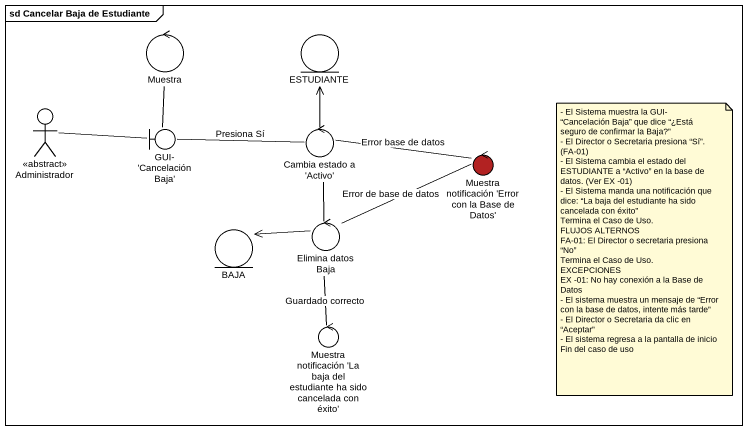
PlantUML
@startuml
mainframe sd Cancelar Baja de Estudiante
control Muestra
entity ESTUDIANTE
actor Administrador <<abstract>>
boundary "GUI- 'Cancelación Baja'" as GUI_Cancelación_Baja
control "Cambia estado a 'Activo'" as Cambia_estado_a_Activo
control "Muestra notificación 'Error con la Base de Datos'" as Muestra_notificación_Error #B22222
entity BAJA
control "Elimina datos Baja" as Elimina_datos_Baja
control "Muestra notificación 'La baja del estudiante ha sido cancelada con éxito'" as Muestra_notificación_La
Muestra -- GUI_Cancelación_Baja
Administrador -right- GUI_Cancelación_Baja
GUI_Cancelación_Baja -right- Cambia_estado_a_Activo : Presiona Sí
Cambia_estado_a_Activo -up-> ESTUDIANTE
Cambia_estado_a_Activo -right- Muestra_notificación_Error : Error base de datos
Cambia_estado_a_Activo -- Elimina_datos_Baja
Elimina_datos_Baja -right- Muestra_notificación_Error : Error de base de datos
Elimina_datos_Baja -left-> BAJA
Elimina_datos_Baja -- Muestra_notificación_La : Guardado correcto
note as N1
  - El Sistema muestra la GUI- “Cancelación Baja” que dice “¿Está seguro de confirmar la Baja?”
  - El Director o Secretaria presiona “Sí”. (FA-01)
  - El Sistema cambia el estado del ESTUDIANTE a “Activo” en la base de datos. (Ver EX -01)
  - El Sistema manda una notificación que dice: “La baja del estudiante ha sido cancelada con éxito”
  Termina el Caso de Uso.
  FLUJOS ALTERNOS
  FA-01: El Director o secretaria presiona “No”
  Termina el Caso de Uso.
  EXCEPCIONES
  EX -01: No hay conexión a la Base de Datos
  - El sistema muestra un mensaje de “Error con la base de datos, intente más tarde”
  - El Director o Secretaria da clic en “Aceptar”
  - El sistema regresa a la pantalla de inicio
  Fin del caso de uso
end note
@enduml
